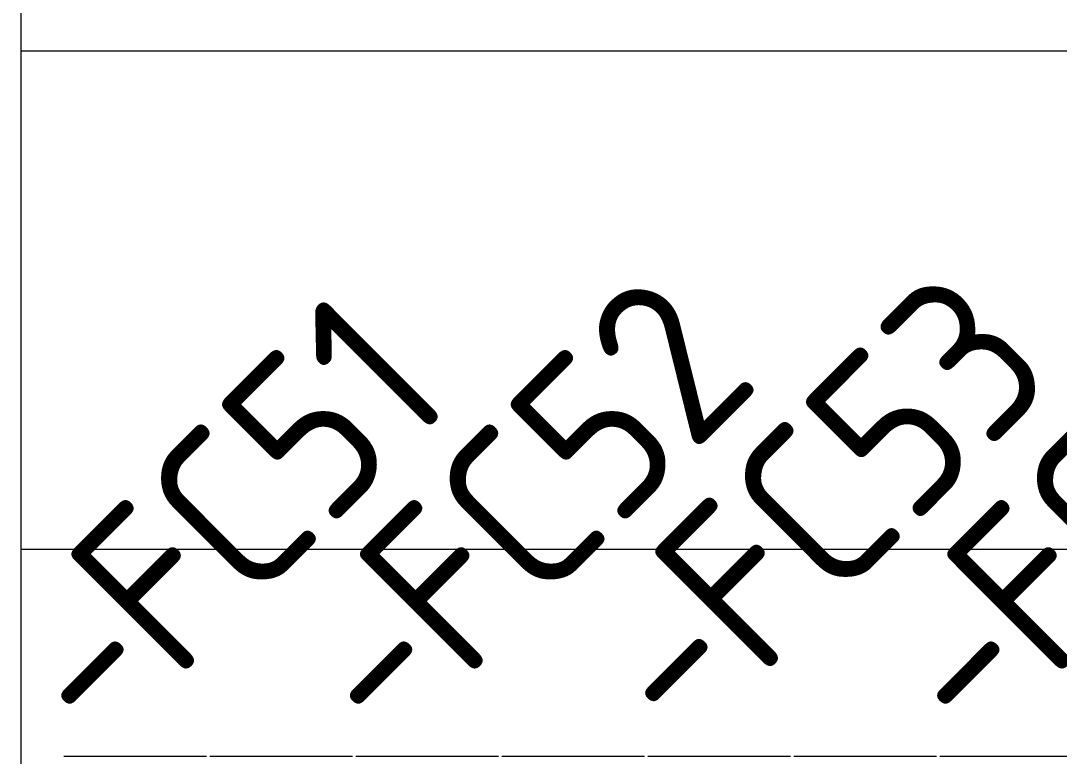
# Model space of a CAD drawing. Header units: millimetres. Extents: x 4137 to 6698, y 1400 to 3585.
# Drawn here: x 4370.9 to 4496.1, y 2415.8 to 2504.4 of the extents above; entities that cross this region are included whole.
import ezdxf

# ---------------------------------------------------------------- set-up
doc = ezdxf.new("R2010")
doc.units = ezdxf.units.MM
doc.layers.add('000-PI-Oprema', color=30, linetype='Continuous', lineweight=5)
doc.layers.add('SI-ORMAR-Tekst', color=7, linetype='Continuous', lineweight=5)
doc.layers.add('002-PI-Kabelska kanalica', color=150, linetype='Continuous')
doc.styles.add('PI0', font='isocpeur.ttf', dxfattribs={"width": 0.9})

msp = doc.modelspace()

# ---------------------------------------------------------------- linework, layer by layer
at = {"layer": '000-PI-Oprema', "color": 0, "lineweight": 0}
for p, q in [((4376.15, 2415.83), (4380.95, 2415.83)), ((4380.95, 2415.83), (4388.57, 2415.83)), ((4388.57, 2415.83), (4393.35, 2415.83)), ((4393.75, 2415.83), (4398.55, 2415.83)), ((4398.55, 2415.83), (4406.17, 2415.83)), ((4406.17, 2415.83), (4410.95, 2415.83)), ((4411.35, 2415.83), (4416.15, 2415.83)), ((4416.15, 2415.83), (4423.77, 2415.83)), ((4423.77, 2415.83), (4428.55, 2415.83)), ((4428.95, 2415.83), (4433.75, 2415.83)), ((4433.75, 2415.83), (4441.37, 2415.83)), ((4441.37, 2415.83), (4446.15, 2415.83)), ((4446.55, 2415.83), (4451.35, 2415.83)), ((4451.35, 2415.83), (4458.97, 2415.83)), ((4458.97, 2415.83), (4463.75, 2415.83)), ((4464.15, 2415.83), (4468.95, 2415.83)), ((4468.95, 2415.83), (4476.57, 2415.83)), ((4476.57, 2415.83), (4481.35, 2415.83)), ((4481.75, 2415.83), (4486.55, 2415.83)), ((4486.55, 2415.83), (4494.17, 2415.83)), ((4494.17, 2415.83), (4498.95, 2415.83))]:
    msp.add_line(p, q, dxfattribs=at)
at = {"layer": '002-PI-Kabelska kanalica', "color": 0, "linetype": 'ByBlock', "lineweight": 0}
for p, q in [((4370.95, 3405.78), (4370.95, 1735.78)), ((4370.95, 2500.78), (4370.95, 2440.78)), ((4370.95, 2500.78), (4985.95, 2500.78)), ((4370.95, 2440.78), (4985.95, 2440.78))]:
    msp.add_line(p, q, dxfattribs=at)

# ---------------------------------------------------------------- texts
at = {"layer": 'SI-ORMAR-Tekst', "color": 0, "linetype": 'ByBlock', "lineweight": 0, "style": 'PI0', "width": 0.9}
for s, p in [('-FC52', (4415.66, 2415.96)), ('-FC53', (4451.26, 2416.26)), ('-FC51', (4380.86, 2415.96)), ('-FC54', (4486.46, 2415.96))]:
    msp.add_text(s, height=20, rotation=45, dxfattribs=at).set_placement(p)

doc.saveas('drawing.dxf')
